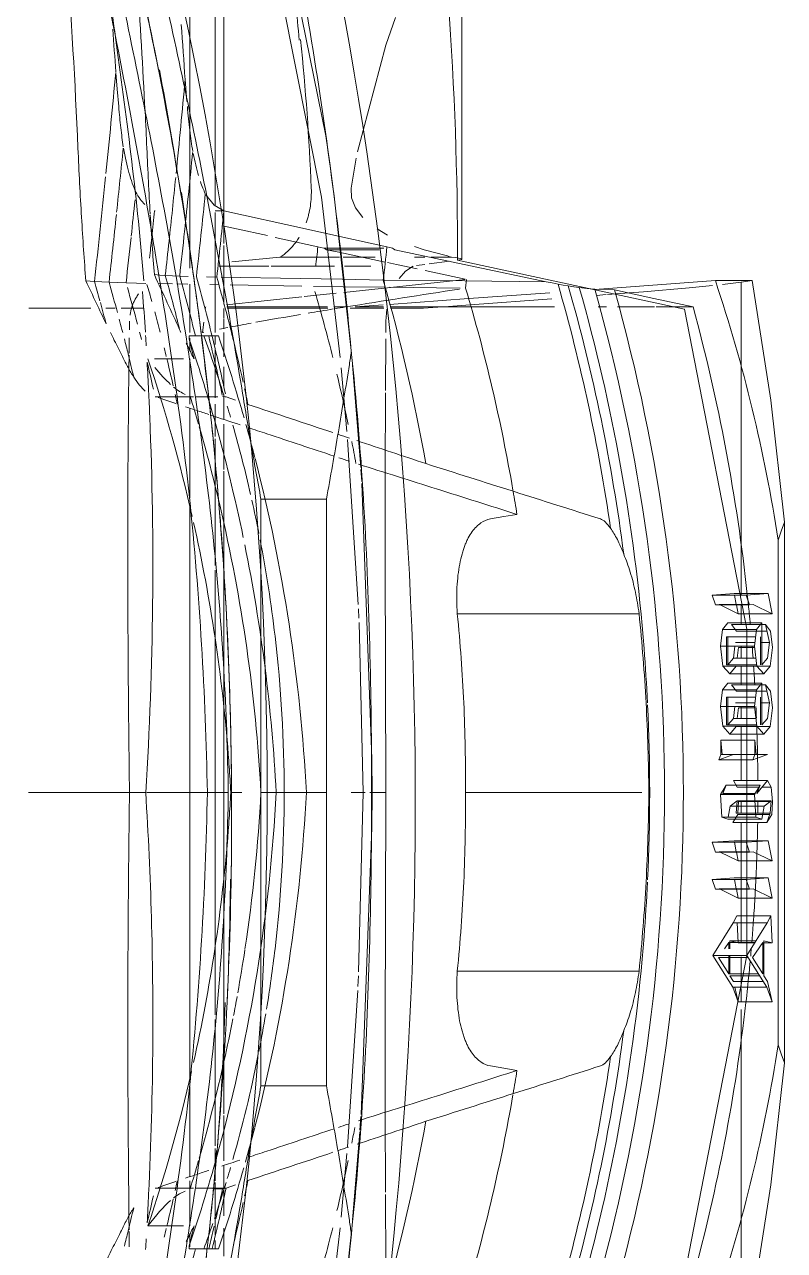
# Model space of a CAD drawing. Header units: inches. Extents: x -1221 to 179, y -822 to 880.
# Drawn here: x 89 to 93.02, y 421.37 to 427.87 of the extents above; entities that cross this region are included whole.
import ezdxf

# ---------------------------------------------------------------- set-up
doc = ezdxf.new("R2010")
doc.units = ezdxf.units.IN
doc.header["$MEASUREMENT"] = 0
doc.layers.add('X1$0$I-FURN', color=30, linetype='Continuous', lineweight=9)

# ---------------------------------------------------------------- blocks, each defined once
blk = doc.blocks.new('X1$0$Allsteel Seating Acuity Work-Conference Chair1 - Fully Adj_ Arms_ Mesh Back-V37-FIRST FLOOR POWER _ SIGNAL')
at = {"layer": 'X1$0$I-FURN', "lineweight": 13}
for p, q in [((1.4331, 12.1102), (-1.4331, 12.1102)), ((1.3386, 12.0764), (-1.3386, 12.0764)), ((-0.948, 12.0443), (-1.0546, 12.024)), ((-0.9972, 11.9449), (-0.948, 12.0443)), ((-0.948, 11.8641), (-0.948, 12.0443)), ((-0.8562, 12.0365), (-0.8906, 12.0104)), ((-0.8906, 12.0104), (-0.7957, 12.0307)), ((-0.7679, 12.0466), (-0.8562, 12.0365)), ((-0.7957, 12.0307), (-0.7126, 12.0199)), ((-0.7957, 12.0307), (-0.7957, 11.9833)), ((-0.6693, 12.034), (-0.7679, 12.0466)), ((-0.6283, 12.0003), (-0.6693, 12.034)), ((-0.6693, 11.9645), (-0.6693, 12.034)), ((-0.5366, 12.0365), (-0.571, 12.0104)), ((-0.571, 12.0104), (-0.476, 12.0307)), ((-0.4483, 12.0466), (-0.5366, 12.0365)), ((-0.476, 12.0307), (-0.3929, 12.0199)), ((-0.476, 12.0307), (-0.476, 11.9833)), ((-0.3496, 12.034), (-0.4483, 12.0466)), ((-0.3087, 12.0003), (-0.3496, 12.034)), ((-0.3496, 11.9645), (-0.3496, 12.034)), ((-0.0285, 12.0391), (-0.0628, 12.0194)), ((0.0482, 12.0466), (-0.0285, 12.0391)), ((-0.0285, 11.9912), (-0.0285, 12.0391)), ((0.073, 12.0029), (0.0446, 12.0398)), ((0.0446, 12.0398), (0.1105, 12.0341)), ((0.0446, 11.9537), (0.0446, 12.0398)), ((0.1177, 12.0432), (0.0482, 12.0466)), ((0.0482, 11.954), (0.0482, 12.0395)), ((0.1105, 12.0341), (0.1586, 12.0172)), ((0.1105, 11.9577), (0.1105, 12.0341)), ((0.1586, 12.0172), (0.1177, 12.0432)), ((0.1177, 11.9581), (0.1177, 12.0316)), ((0.3635, 12.0443), (0.2569, 12.024)), ((0.3143, 11.9449), (0.3635, 12.0443)), ((0.3635, 11.8641), (0.3635, 12.0443)), ((0.5602, 12.0443), (0.4536, 12.024)), ((0.511, 11.9449), (0.5602, 12.0443)), ((0.5602, 11.8641), (0.5602, 12.0443)), ((0.7971, 12.0443), (0.6548, 12.0373)), ((0.6548, 12.0373), (0.6913, 12.0192)), ((0.6548, 11.8571), (0.6548, 12.0373)), ((0.7868, 12.0014), (0.7971, 12.0443)), ((0.7971, 11.9946), (0.7971, 12.0443)), ((1.1107, 12.0443), (1.0028, 12.021)), ((1.0321, 12.0174), (1.1107, 12.0443)), ((1.1107, 11.8641), (1.1107, 12.0443)), ((-1.0546, 12.024), (-1.047, 11.9065)), ((-1.0546, 11.8437), (-1.0546, 12.024)), ((-0.6775, 11.9901), (-0.8988, 11.9901)), ((-0.8988, 11.9901), (-0.8642, 11.9621)), ((-0.8988, 11.8098), (-0.8988, 11.9901)), ((-0.8906, 11.8302), (-0.8906, 12.0104)), ((-0.8562, 11.9612), (-0.8562, 12.0178)), ((-0.6775, 11.9833), (-0.825, 11.9833)), ((-0.825, 11.9833), (-0.6775, 11.9833)), ((-0.776, 11.9517), (-0.6704, 11.9645)), ((-0.7126, 12.0199), (-0.6775, 11.9901)), ((-0.6775, 11.8031), (-0.6775, 11.9636)), ((-0.6775, 11.8098), (-0.6775, 11.9636)), ((-0.6704, 11.9645), (-0.6283, 12.0003)), ((-0.6704, 11.7843), (-0.6704, 11.9645)), ((-0.6693, 11.8538), (-0.6693, 11.9645)), ((-0.6283, 11.82), (-0.6283, 12.0003)), ((-0.3578, 11.9901), (-0.5791, 11.9901)), ((-0.5791, 11.9901), (-0.5446, 11.9621)), ((-0.5791, 11.8098), (-0.5791, 11.9901)), ((-0.571, 11.8302), (-0.571, 12.0104)), ((-0.5366, 11.9612), (-0.5366, 12.0178)), ((-0.3578, 11.9833), (-0.5054, 11.9833)), ((-0.5054, 11.9833), (-0.3578, 11.9833)), ((-0.4563, 11.9517), (-0.3507, 11.9645)), ((-0.3929, 12.0199), (-0.3578, 11.9901)), ((-0.3578, 11.8031), (-0.3578, 11.9636)), ((-0.3578, 11.8098), (-0.3578, 11.9636)), ((-0.3507, 11.9645), (-0.3087, 12.0003)), ((-0.3507, 11.7843), (-0.3507, 11.9645)), ((-0.3496, 11.8538), (-0.3496, 11.9645)), ((-0.3087, 11.82), (-0.3087, 12.0003)), ((-0.1734, 11.9426), (-0.2021, 12.0202)), ((-0.2021, 12.0202), (-0.2021, 11.9607)), ((-0.2021, 11.9539), (-0.2021, 12.0202)), ((-0.0628, 12.0194), (0.0056, 11.9632)), ((-0.0628, 11.8392), (-0.0628, 12.0194)), ((0.0056, 11.9632), (-0.0382, 11.981)), ((-0.0382, 11.981), (0.0101, 11.9517)), ((-0.0382, 11.8008), (-0.0382, 11.981)), ((-0.0285, 11.8589), (-0.0285, 11.9752)), ((0.1415, 11.9906), (0.073, 12.0029)), ((0.073, 11.9554), (0.073, 12.0029)), ((0.1306, 11.9589), (0.1415, 11.9906)), ((0.1415, 11.8104), (0.1415, 11.9906)), ((0.1586, 11.837), (0.1586, 12.0172)), ((0.2569, 12.024), (0.2645, 11.9065)), ((0.2569, 11.8437), (0.2569, 12.024)), ((0.4536, 12.024), (0.4612, 11.9065)), ((0.4536, 11.8437), (0.4536, 12.024)), ((0.6913, 12.0192), (0.8655, 11.911)), ((0.6913, 11.8389), (0.6913, 12.0192)), ((0.9722, 12.0014), (0.7868, 12.0014)), ((0.7966, 11.9946), (0.9616, 11.9946)), ((0.8758, 11.9414), (0.7966, 11.9946)), ((0.8655, 11.911), (1.0321, 12.0174)), ((0.9616, 11.9946), (0.8758, 11.9414)), ((0.9616, 11.8144), (0.9616, 11.9724)), ((1.0028, 12.021), (0.9722, 12.0014)), ((0.9722, 11.8211), (0.9722, 11.9791)), ((1.0028, 11.8408), (1.0028, 11.9987)), ((1.0321, 11.8372), (1.0321, 12.0174)), ((-2.7143, 11.7438), (-2.7143, 11.9384)), ((-2.7143, 11.9384), (-2.7065, 11.8805)), ((-2.5629, 11.5799), (-0.8655, 11.911)), ((-1.047, 11.9065), (-0.9949, 11.9248)), ((-1.047, 11.9065), (-1.047, 11.7262)), ((-0.9949, 11.9248), (-0.9972, 11.9449)), ((-0.9972, 11.7647), (-0.9972, 11.924)), ((-0.9949, 11.7446), (-0.9949, 11.9248)), ((0.8655, 11.911), (-0.8655, 11.911)), ((-0.8642, 11.9621), (-0.776, 11.9517)), ((-0.8642, 11.7819), (-0.8642, 11.9621)), ((-0.8562, 11.8562), (-0.8562, 11.9612)), ((-0.825, 11.9575), (-0.825, 11.8031)), ((-0.7957, 11.954), (-0.7957, 11.8505)), ((-0.776, 11.7714), (-0.776, 11.9517)), ((-0.7679, 11.8663), (-0.7679, 11.9526)), ((-0.7126, 11.9594), (-0.7126, 11.8397)), ((-0.5446, 11.9621), (-0.4563, 11.9517)), ((-0.5446, 11.7819), (-0.5446, 11.9621)), ((-0.5366, 11.8562), (-0.5366, 11.9612)), ((-0.5054, 11.9575), (-0.5054, 11.8031)), ((-0.476, 11.954), (-0.476, 11.8505)), ((-0.4563, 11.7714), (-0.4563, 11.9517)), ((-0.4483, 11.8663), (-0.4483, 11.9526)), ((-0.3929, 11.9594), (-0.3929, 11.8397)), ((-0.2021, 11.9607), (-0.2774, 11.9539)), ((-0.2774, 11.9539), (-0.2021, 11.9539)), ((-0.2774, 11.7737), (-0.2774, 11.9539)), ((-0.2021, 11.9539), (-0.1734, 11.9426)), ((-0.2021, 11.8399), (-0.2021, 11.9539)), ((-0.2021, 11.7805), (-0.2021, 11.9539)), ((-0.2021, 11.7737), (-0.2021, 11.9539)), ((-0.1734, 11.9426), (-0.1734, 11.7624)), ((0.0056, 11.7829), (0.0056, 11.9544)), ((0.0101, 11.9517), (0.1306, 11.9589)), ((0.0101, 11.9517), (0.0101, 11.7714)), ((0.0446, 11.8595), (0.0446, 11.9537)), ((0.0482, 11.8663), (0.0482, 11.954)), ((0.073, 11.8226), (0.073, 11.9554)), ((0.1105, 11.8539), (0.1105, 11.9577)), ((0.1177, 11.8629), (0.1177, 11.9581)), ((0.1306, 11.7787), (0.1306, 11.9589)), ((0.2645, 11.9065), (0.3165, 11.9248)), ((0.2645, 11.9065), (0.2645, 11.7262)), ((0.3165, 11.9248), (0.3143, 11.9449)), ((0.3143, 11.7647), (0.3143, 11.924)), ((0.3165, 11.7446), (0.3165, 11.9248)), ((0.4612, 11.9065), (0.5133, 11.9248)), ((0.4612, 11.9065), (0.4612, 11.7262)), ((0.5133, 11.9248), (0.511, 11.9449)), ((0.511, 11.7647), (0.511, 11.924)), ((0.5133, 11.7446), (0.5133, 11.9248)), ((0.7868, 11.9599), (0.7868, 11.8211)), ((0.7966, 11.9538), (0.7966, 11.8144)), ((0.7971, 11.8641), (0.7971, 11.9535)), ((2.5629, 11.5799), (0.8655, 11.911)), ((0.8655, 11.7308), (0.8655, 11.911)), ((0.8758, 11.7612), (0.8758, 11.9175)), ((-2.7065, 11.8805), (-2.6937, 11.7811)), ((-1.047, 11.8805), (-2.7065, 11.8805)), ((-1.047, 11.7262), (-1.0546, 11.8437)), ((-1.047, 11.8452), (-0.9972, 11.8547)), ((-0.948, 11.8805), (-0.9949, 11.8805)), ((-0.9949, 11.8551), (-0.948, 11.8641)), ((-0.948, 11.8641), (-0.9949, 11.7692)), ((-0.8906, 11.8805), (-0.948, 11.8805)), ((-0.8906, 11.8302), (-0.8562, 11.8562)), ((-0.7126, 11.8805), (-0.776, 11.8805)), ((-0.7126, 11.8397), (-0.776, 11.8479)), ((-0.7679, 11.8663), (-0.7126, 11.8593)), ((-0.6775, 11.8098), (-0.7126, 11.8397)), ((-0.571, 11.8805), (-0.6704, 11.8805)), ((-0.6693, 11.8538), (-0.6283, 11.82)), ((-0.571, 11.8302), (-0.5366, 11.8562)), ((-0.3929, 11.8805), (-0.4563, 11.8805)), ((-0.3929, 11.8397), (-0.4563, 11.8479)), ((-0.4483, 11.8663), (-0.3929, 11.8593)), ((-0.3578, 11.8098), (-0.3929, 11.8397)), ((-0.2774, 11.8805), (-0.3507, 11.8805)), ((-0.3496, 11.8538), (-0.3087, 11.82)), ((-0.2021, 11.8805), (-0.2774, 11.8805)), ((-0.0628, 11.8805), (-0.2021, 11.8805)), ((-0.2021, 11.7805), (-0.2021, 11.8399)), ((-0.2021, 11.8399), (-0.1734, 11.7624)), ((-0.0628, 11.8392), (-0.0285, 11.8589)), ((0.1105, 11.8805), (0.0446, 11.8805)), ((0.1105, 11.8539), (0.0446, 11.8595)), ((0.0446, 11.8595), (0.073, 11.8226)), ((0.0482, 11.8663), (0.1105, 11.8633)), ((0.1177, 11.8629), (0.1586, 11.837)), ((0.2645, 11.8805), (0.1586, 11.8805)), ((0.2645, 11.7262), (0.2569, 11.8437)), ((0.3143, 11.8805), (0.2645, 11.8805)), ((0.2645, 11.8452), (0.3143, 11.8547)), ((0.3635, 11.8805), (0.3165, 11.8805)), ((0.3165, 11.8551), (0.3635, 11.8641)), ((0.3635, 11.8641), (0.3165, 11.7692)), ((0.4612, 11.8805), (0.3635, 11.8805)), ((0.4612, 11.7262), (0.4536, 11.8437)), ((0.511, 11.8805), (0.4612, 11.8805)), ((0.4612, 11.8452), (0.511, 11.8547)), ((0.5602, 11.8805), (0.5133, 11.8805)), ((0.5133, 11.8551), (0.5602, 11.8641)), ((0.5602, 11.8641), (0.5133, 11.7692)), ((0.6913, 11.8805), (0.5602, 11.8805)), ((0.6913, 11.8389), (0.6548, 11.8571)), ((0.7966, 11.8805), (0.6913, 11.8805)), ((0.6913, 11.8589), (0.7966, 11.864)), ((0.8655, 11.7308), (0.6913, 11.8389)), ((0.7971, 11.8641), (0.7868, 11.8211)), ((1.0321, 11.8372), (0.8655, 11.7308)), ((0.9616, 11.8805), (0.8724, 11.8805)), ((1.0321, 11.8805), (0.9616, 11.8805)), ((0.9722, 11.8211), (1.0028, 11.8408)), ((1.0321, 11.8471), (1.1107, 11.8641)), ((1.1107, 11.8641), (1.0321, 11.8372)), ((1.1107, 11.8805), (1.0406, 11.8805)), ((2.7065, 11.8805), (1.1505, 11.8805)), ((-0.8642, 11.7819), (-0.8988, 11.8098)), ((-0.776, 11.7714), (-0.8642, 11.7819)), ((-0.825, 11.8098), (-0.6775, 11.8098)), ((-0.6775, 11.8031), (-0.825, 11.8031)), ((-0.825, 11.8031), (-0.6775, 11.8031)), ((-0.6704, 11.7843), (-0.776, 11.7714)), ((-0.6283, 11.82), (-0.6704, 11.7843)), ((-0.5446, 11.7819), (-0.5791, 11.8098)), ((-0.4563, 11.7714), (-0.5446, 11.7819)), ((-0.5054, 11.8098), (-0.3578, 11.8098)), ((-0.3578, 11.8031), (-0.5054, 11.8031)), ((-0.5054, 11.8031), (-0.3578, 11.8031)), ((-0.3507, 11.7843), (-0.4563, 11.7714)), ((-0.3087, 11.82), (-0.3507, 11.7843)), ((-0.2774, 11.7737), (-0.2021, 11.7805)), ((-0.2021, 11.7737), (-0.2774, 11.7737)), ((-0.1734, 11.7624), (-0.2021, 11.7737)), ((0.0101, 11.7714), (-0.0382, 11.8008)), ((-0.0382, 11.8008), (0.0056, 11.7829)), ((0.1306, 11.7787), (0.0101, 11.7714)), ((0.073, 11.8226), (0.1306, 11.8123)), ((0.1415, 11.8104), (0.1306, 11.7787)), ((0.7868, 11.8211), (0.8291, 11.8211)), ((0.7966, 11.8144), (0.8291, 11.7926)), ((0.8291, 11.8144), (0.7966, 11.8144)), ((0.8655, 11.8211), (0.9616, 11.8211)), ((0.9616, 11.8144), (0.8655, 11.8144)), ((0.8758, 11.7612), (0.9616, 11.8144)), ((-2.7143, 11.7438), (-2.6678, 11.1048)), ((-0.9949, 11.7446), (-1.047, 11.7262)), ((-0.9972, 11.7647), (-0.9949, 11.7446)), ((0.3165, 11.7446), (0.2645, 11.7262)), ((0.3143, 11.7647), (0.3165, 11.7446)), ((0.5133, 11.7446), (0.4612, 11.7262)), ((0.511, 11.7647), (0.5133, 11.7446)), ((-2.8225, 10.3766), (-2.5629, 11.5799)), ((-2.5754, 11.4306), (-2.5754, 11.6256)), ((-2.5754, 11.2257), (-2.5754, 11.4205)), ((-0.9481, 11.3393), (-0.9481, 10.3755)), ((0, 11.3539), (0, 10.419)), ((0.9481, 11.3393), (0.9481, 10.3755)), ((-2.6497, 11.2869), (-2.6407, 11.1714)), ((-2.6652, 11.2092), (-2.6686, 11.1048)), ((-2.6403, 11.1651), (-2.6363, 11.1136)), ((-2.5754, 11.1221), (-2.5754, 11.1667)), ((-2.6504, 10.8661), (-2.6192, 10.4366)), ((-2.6186, 10.877), (-2.5863, 10.4442)), ((-2.5754, 10.4467), (-2.5754, 10.8918)), ((-2.7674, 10.2057), (-2.7222, 10.4183)), ((-2.6749, 10.42), (-2.7207, 10.4252)), ((-2.7199, 10.4175), (-2.6523, 9.7743)), ((-2.619, 10.4346), (-2.5887, 10.017)), ((-2.5862, 10.4432), (-2.5776, 10.3283)), ((-2.5754, 10.0204), (-2.5754, 10.4461)), ((-2.8289, 10.3989), (-5.2596, 10.3989)), ((-2.8381, 10.2354), (-2.8381, 10.3449)), ((-2.8289, 10.3989), (-2.8296, 10.3986)), ((-2.8271, 10.3973), (-2.8289, 10.3989)), ((-2.6752, 10.3907), (-2.6795, 10.0166)), ((-2.8029, 10.2262), (-2.817, 10.3347)), ((-2.5754, 10.2979), (-2.5677, 10.1959)), ((-2.8381, 10.1493), (-2.8381, 10.2042)), ((-2.7942, 10.1588), (-2.8001, 10.2042)), ((-2.5677, 10.1959), (-2.5677, 10.0224)), ((-2.5677, 10.1959), (-2.5677, 10.0224)), ((-2.9564, 10.0064), (-2.9894, 9.9502)), ((-2.8933, 10.0029), (-2.9522, 9.7366)), ((-2.8874, 9.9866), (-2.8874, 9.7447)), ((-2.8785, 9.9623), (-2.8785, 9.7458)), ((-2.8646, 9.7476), (-2.8123, 9.9941)), ((-2.7215, 9.7656), (-2.7177, 9.9836)), ((-2.6797, 9.9934), (-2.6822, 9.7705)), ((-2.5862, 9.983), (-2.5754, 9.8342)), ((-2.5754, 9.8342), (-2.5754, 9.9848)), ((-2.5677, 9.9861), (-2.5677, 9.8084)), ((-2.5677, 9.9861), (-2.5677, 9.8084)), ((-2.5, 9.9975), (-2.5631, 10.0025)), ((-2.4402, 9.9971), (-2.5, 9.9975)), ((-2.1326, 9.9951), (-2.4066, 9.9969)), ((-1.6958, 9.9933), (-2.1187, 9.995)), ((0, 9.9115), (0, 9.9975)), ((2.119, 9.995), (1.6958, 9.9933)), ((2.5, 9.9975), (2.1326, 9.9951)), ((-2.8381, 9.7706), (-2.8381, 9.9404)), ((-2.7919, 9.777), (-2.7919, 9.9169)), ((-1.6378, 9.8696), (-0.1785, 9.9231)), ((0, 9.8139), (0, 9.8872)), ((0.1857, 9.9231), (1.7081, 9.8654)), ((-3.2056, 9.8134), (-3.364, 9.8401)), ((-2.2672, 9.8202), (-1.723, 9.8638)), ((-0.9963, 9.8507), (-1.8712, 9.7944)), ((-1.7125, 9.8646), (-1.6493, 9.8688)), ((-0.9245, 9.854), (-0.9738, 9.8518)), ((0, 9.8772), (-0.9021, 9.8549)), ((0.9518, 9.8528), (0, 9.8772)), ((0, 9.8139), (0, 9.8772)), ((1.0295, 9.8491), (0.9724, 9.8518)), ((1.8795, 9.7937), (1.0499, 9.8482)), ((1.7177, 9.8647), (1.7912, 9.8596)), ((1.7996, 9.859), (2.2673, 9.8209)), ((-3.1466, 9.7243), (-2.328, 9.8146)), ((-2.6822, 9.7705), (-2.684, 9.6132)), ((-2.5754, 9.7205), (-2.5754, 9.7839)), ((-1.9145, 9.7908), (-2.2525, 9.7601)), ((2.2525, 9.7601), (1.9145, 9.7908)), ((2.3309, 9.815), (3.1548, 9.7243)), ((-2.8874, 9.7447), (-2.8874, 9.6686)), ((-2.8785, 9.6821), (-2.8646, 9.7476)), ((-2.8785, 9.7458), (-2.8785, 9.6821)), ((-2.8381, 9.4355), (-2.8381, 9.7509)), ((-2.7919, 9.3884), (-2.7919, 9.7249)), ((-2.648, 9.7339), (-2.6302, 9.5648)), ((-2.5754, 9.1536), (-2.5754, 9.6879)), ((-2.5677, 9.6889), (-2.5677, 9.4992)), ((-2.5677, 9.4992), (-2.5677, 9.6889)), ((-6.4622, 9.0725), (-3.4829, 9.6793)), ((-2.9441, 9.4098), (-2.894, 9.6366)), ((-1.5554, 9.6818), (1.5554, 9.6818)), ((-1.5554, 9.6818), (-1.5554, 9.3349)), ((0, 9.3349), (0, 9.6818)), ((0, 9.6147), (0, 9.6818)), ((1.5554, 9.3349), (1.5554, 9.6818)), ((0, 9.3349), (0, 9.5755)), ((0, 9.5755), (0, 9.4155)), ((-2.6851, 9.5517), (-2.6918, 9.1712)), ((-2.6289, 9.5522), (-2.5868, 9.1515)), ((-2.5677, 9.4992), (-2.5677, 9.155)), ((-2.5677, 9.155), (-2.5677, 9.4992)), ((-2.8381, 9.4355), (-2.8141, 9.1797)), ((-2.7919, 9.1135), (-2.7919, 9.376)), ((-1.5554, 9.3349), (1.5554, 9.3349)), ((0, 9.1811), (0, 9.233)), ((0, 9.1811), (0, 9.233)), ((0, 9.233), (0, 9.1811)), ((-2.0984, 9.1496), (-2.0812, 9.1994)), ((2.0812, 9.1994), (2.0984, 9.1496)), ((-3.0842, 9.1384), (-4.2948, 9.1384)), ((-3.0842, 9.1385), (-3.0843, 9.0915)), ((-2.9118, 9.1384), (-3.0842, 9.1384)), ((-2.5889, 9.1384), (-2.9004, 9.1384)), ((-2.6929, 9.1111), (-2.6937, 9.0636)), ((-2.5167, 9.1384), (-2.5672, 9.1384)), ((-2.4596, 9.1384), (-2.5128, 9.1384)), ((-2.3108, 9.1384), (-2.4402, 9.1384)), ((-2.4211, 9.0577), (-2.4211, 9.1092)), ((-2.4211, 9.0466), (-2.4211, 9.1092)), ((-2.1473, 9.1384), (-2.2575, 9.1384)), ((-2.0588, 9.1384), (-2.1106, 9.1384)), ((-2.0984, 9.0592), (-2.0984, 9.1062)), ((-1.9779, 9.1384), (-2.0588, 9.1384)), ((-1.7132, 9.1384), (-1.9538, 9.1384)), ((-0.9968, 9.1384), (-1.7039, 9.1384)), ((-0.4075, 9.1384), (-0.9968, 9.1384)), ((-0.2982, 9.1384), (-0.4075, 9.1384)), ((0, 9.1384), (-0.2982, 9.1384)), ((0, 9.0509), (0, 9.1618)), ((0, 9.0509), (0, 9.1618)), ((0.2982, 9.1384), (0, 9.1384)), ((0.4075, 9.1384), (0.2982, 9.1384)), ((1.2432, 9.1384), (0.4075, 9.1384)), ((1.7039, 9.1384), (1.2432, 9.1384)), ((1.9538, 9.1384), (1.7132, 9.1384)), ((2.0588, 9.1384), (1.9779, 9.1384)), ((2.1473, 9.1384), (2.0588, 9.1384)), ((2.0984, 9.1496), (2.0984, 9.0765)), ((2.0984, 9.1496), (2.0984, 9.0812)), ((2.102, 9.0798), (2.102, 9.131)), ((2.2453, 9.1384), (2.1473, 9.1384)), ((2.4596, 9.1384), (2.3108, 9.1384)), ((2.4211, 9.1092), (2.4211, 9.0577)), ((2.4211, 9.1092), (2.4211, 9.0553)), ((-4.2948, 9.0927), (-3.1105, 9.0927)), ((-3.0766, 9.0927), (-2.4402, 9.0927)), ((-2.734, 9.0466), (-2.7328, 9.1005)), ((-2.5754, 9.0421), (-2.5716, 9.0416)), ((-2.5716, 9.0416), (-2.5677, 9.0412)), ((-2.4211, 9.0927), (-2.3756, 9.0927)), ((-2.4211, 9.0227), (-2.4211, 9.0577)), ((-2.3465, 9.0927), (-2.0934, 9.0927)), ((-2.0984, 9.0143), (-2.0984, 9.0592)), ((-2.059, 9.0927), (-1.9931, 9.0927)), ((-1.9931, 9.0927), (-1.8881, 9.0927)), ((-1.8754, 9.0927), (-1.6277, 9.0927)), ((-1.6277, 9.0927), (-1.2036, 9.0927)), ((-1.1794, 9.0927), (-0.6734, 9.0927)), ((-0.6734, 9.0927), (0, 9.0927)), ((0, 9.0927), (0.6734, 9.0927)), ((0, 8.958), (0, 9.0509)), ((0.6734, 9.0927), (1.1794, 9.0927)), ((1.2036, 9.0927), (1.8739, 9.0927)), ((1.8881, 9.0927), (1.9931, 9.0927)), ((1.9931, 9.0927), (2.059, 9.0927)), ((2.0692, 9.0927), (2.3465, 9.0927)), ((2.0984, 9.0765), (2.0984, 9.0143)), ((2.3756, 9.0927), (2.4211, 9.0927)), ((2.4211, 9.0463), (2.4211, 8.9534)), ((-2.4393, 9.0254), (-2.4947, 9.0323)), ((-2.4211, 8.9876), (-2.4211, 9.0227)), ((-2.4211, 8.9534), (-2.4211, 9.0104)), ((-2.0984, 9.0333), (-2.0984, 8.9893)), ((-2.0984, 8.7795), (-2.0984, 8.9774)), ((-2.0984, 8.9774), (-2.0984, 8.7883)), ((2.0984, 9.0333), (2.0984, 8.9893)), ((2.0984, 8.9774), (2.0984, 8.7795)), ((2.0984, 8.9774), (2.0984, 8.7883)), ((-6.8696, 8.958), (-3.5117, 8.958)), ((-3.6637, 8.9427), (-3.7808, 8.9328)), ((-3.5117, 8.958), (-2.7809, 8.958)), ((-2.7386, 8.904), (-2.7369, 8.9483)), ((-2.6958, 8.948), (-2.6968, 8.8893)), ((-2.6957, 8.958), (-2.5572, 8.958)), ((-2.5572, 8.958), (-2.4402, 8.958)), ((-2.4095, 8.958), (-2.3435, 8.958)), ((-2.2989, 8.958), (-2.2398, 8.958)), ((-2.2989, 8.7698), (-2.2989, 8.9238)), ((-2.2398, 8.958), (-2.0595, 8.958)), ((-2.0378, 8.958), (-1.56, 8.958)), ((-1.5242, 8.958), (-1.451, 8.958)), ((-1.451, 8.958), (1.451, 8.958)), ((0, 8.7306), (0, 8.9555)), ((1.451, 8.958), (1.5242, 8.958)), ((1.56, 8.958), (2.0378, 8.958)), ((2.0595, 8.958), (2.2398, 8.958)), ((2.2398, 8.958), (2.2989, 8.958)), ((2.2989, 8.9238), (2.2989, 8.7358)), ((2.3435, 8.958), (2.4095, 8.958)), ((-2.7424, 8.8278), (-2.7405, 8.8659)), ((-2.7405, 8.8659), (-2.7386, 8.904)), ((-2.6972, 8.8662), (-2.6985, 8.7916)), ((-2.7462, 8.7696), (-2.7443, 8.7987)), ((-2.7443, 8.7987), (-2.7424, 8.8278)), ((-2.6998, 8.724), (-2.7008, 8.6756)), ((0, 8.1023), (0, 8.7238)), ((0, 8.6379), (0, 8.7238)), ((-2.7009, 8.6744), (-2.7021, 8.6196)), ((-2.5677, 8.7107), (-2.5677, 8.5945)), ((-2.5677, 8.7107), (-2.5677, 8.5945)), ((-2.4402, 8.602), (-2.4555, 8.5981)), ((-3.8171, 8.5657), (-3.7301, 8.5731)), ((-3.7301, 8.5731), (-3.6379, 8.5807)), ((-2.5677, 8.5611), (-2.5677, 8.5127)), ((-2.5677, 8.5611), (-2.5677, 8.5127)), ((-2.7113, 8.4294), (-2.7129, 8.4066)), ((-2.7098, 8.4521), (-2.7113, 8.4294)), ((-2.5677, 8.4328), (-2.5677, 8.1048)), ((-2.5677, 8.4328), (-2.5677, 8.1048))]:
    blk.add_line(p, q, dxfattribs=at)
at = {"layer": 'X1$0$I-FURN', "lineweight": 13, "flags": 128}
for points in [[(-1.4331, 12.1102), (-2.0805, 12.038), (-2.7143, 11.9384)], [(-1.3386, 12.0764), (-1.3859, 12.093), (-1.4331, 12.1102)], [(1.4331, 12.1102), (1.3859, 12.093), (1.3386, 12.0764)], [(2.7143, 11.9384), (2.0805, 12.038), (1.4331, 12.1102)], [(-2.6883, 11.7295), (-2.6765, 11.6049), (-2.6559, 11.3635), (-2.6497, 11.2869)], [(-2.5754, 11.6256), (-2.6203, 11.4175), (-2.6652, 11.2092)], [(-2.6686, 11.1048), (-2.6733, 11.0636), (-2.6781, 11.0223)], [(-2.6781, 11.0223), (-2.6823, 10.9932), (-2.6865, 10.964)], [(-2.6865, 10.964), (-2.6912, 10.9369), (-2.6959, 10.9098)], [(-2.6959, 10.9098), (-2.7022, 10.878), (-2.7084, 10.8462)], [(-2.7084, 10.8462), (-2.7935, 10.4457), (-2.8785, 10.045)], [(-2.7177, 9.9836), (-2.7131, 10.4149), (-2.7084, 10.8462)], [(-1.4504, 10.5518), (-1.4627, 10.622), (-1.4749, 10.6922)], [(1.4749, 10.6922), (1.4627, 10.622), (1.4504, 10.5518)], [(-2.8296, 10.3986), (-2.8321, 10.3935), (-2.8344, 10.3825), (-2.8364, 10.366), (-2.8381, 10.3449)], [(-2.8225, 10.3766), (-2.8247, 10.3899), (-2.8271, 10.3973)], [(-2.8471, 10.3166), (-2.8784, 10.2003), (-2.8954, 10.1488)], [(-2.8098, 10.0058), (-2.7996, 10.0537), (-2.7765, 10.1627)], [(-2.7263, 10.0669), (-2.7646, 10.1019), (-2.7919, 10.1416)], [(-3.3969, 9.8464), (-3.9626, 9.9961), (-4.1096, 10.0478)], [(-2.8874, 10.0315), (-2.8904, 10.0172), (-2.8933, 10.0029)], [(-2.8785, 10.045), (-2.883, 10.0383), (-2.8874, 10.0315)], [(0, 9.9975), (-1.25, 9.9927), (-1.6958, 9.9933)], [(1.6958, 9.9933), (1.25, 9.9927), (0, 9.9975)], [(-0.1785, 9.9231), (0.0039, 9.9238), (0.1857, 9.9231)], [(-3.05, 9.875), (-3.1007, 9.8357), (-3.1529, 9.8151), (-3.2056, 9.8134)], [(-2.3073, 9.7547), (-3.1572, 9.6552), (-6.3037, 9.0301)], [(-2.7324, 9.1245), (-2.7253, 9.5421), (-2.7215, 9.7656)], [(6.3037, 9.0301), (3.1572, 9.6552), (2.3097, 9.7545)], [(-3.4829, 9.6793), (-3.3373, 9.6994), (-3.1466, 9.7243)], [(-2.9522, 9.7366), (-2.9888, 9.5708), (-3.0842, 9.1385)], [(-2.894, 9.6366), (-2.8907, 9.6526), (-2.8874, 9.6686)], [(-2.8874, 9.6686), (-2.883, 9.6753), (-2.8785, 9.6821)], [(-3.0059, 9.1301), (-2.9892, 9.2058), (-2.953, 9.3698)], [(-3.0842, 9.1385), (-3.1139, 9.0867), (-3.1694, 9.0433)], [(2.4211, 9.0577), (2.4211, 9.0227), (2.4211, 8.9876)], [(-2.4211, 8.9534), (-2.4211, 8.9705), (-2.4211, 8.9876)], [(2.4211, 8.9876), (2.4211, 8.9705), (2.4211, 8.9534)], [(-2.0626, 8.8833), (-2.0791, 8.8356), (-2.0951, 8.7892)], [(2.0951, 8.7892), (2.0791, 8.8356), (2.0626, 8.8833)], [(-2.7021, 8.6196), (-2.7039, 8.5745), (-2.7058, 8.5293)], [(-2.7058, 8.5293), (-2.7078, 8.4907), (-2.7098, 8.4521)]]:
    blk.add_lwpolyline(points, dxfattribs=at)
at = {"layer": 'X1$0$I-FURN', "lineweight": 13}
for centre, radius, start, end in [((-2.86, -8.097), 18.4737, 89.88359, 106.84285), ((0.0519, -13.0915), 23.2445, 68.24426, 112.87259), ((0, -10.3529), 19.7214, 61.76295, 118.23705)]:
    blk.add_arc(centre, radius, start, end, dxfattribs=at)
for centre, major_axis, ratio, start_param, end_param in [((-0.0672, 4.4221), (8.0637, 0), 0.961262, 1.729128, 1.905276), ((0.0672, 4.4221), (8.0637, 0), 0.961262, 1.236316, 1.412465), ((0, 2.8849), (9.4506, 0), 0.961262, 1.600178, 1.607944), ((0, 2.8849), (9.4506, 0), 0.961262, 1.592201, 1.600178), ((0, 2.8849), (9.4506, 0), 0.961262, 1.577441, 1.592201), ((0, 2.8849), (9.4506, 0), 0.961262, 1.559087, 1.566073), ((0, 2.8849), (9.4506, 0), 0.961262, 1.537503, 1.553999), ((0, 2.8849), (9.4506, 0), 0.961262, 1.532294, 1.537503), ((0, 2.8849), (9.4506, 0), 0.961262, 1.682031, 1.846795), ((0, 2.8849), (9.4506, 0), 0.961262, 1.676661, 1.682031), ((0, 2.8849), (9.4506, 0), 0.961262, 1.671359, 1.676419), ((0, 2.8849), (9.4506, 0), 0.961262, 1.665173, 1.671359), ((0, 2.8849), (9.4506, 0), 0.961262, 1.646275, 1.65299), ((0, 2.8849), (9.4506, 0), 0.961262, 1.631271, 1.641805), ((0, 2.8849), (9.4506, 0), 0.961262, 1.612414, 1.61913), ((0, 2.8849), (9.4506, 0), 0.961262, 1.516666, 1.532294), ((0, 2.8849), (9.4506, 0), 0.961262, 1.511456, 1.516666), ((0, 2.8849), (9.4506, 0), 0.961262, 1.497565, 1.511456), ((0, 2.8849), (9.4506, 0), 0.961262, 1.486414, 1.497565), ((0, 2.8849), (9.4506, 0), 0.961262, 1.478797, 1.482978), ((0, 2.8849), (9.4506, 0), 0.961262, 1.468766, 1.476416), ((0, 2.8849), (9.4506, 0), 0.961262, 1.452695, 1.468766), ((0, 2.8849), (9.4506, 0), 0.961262, 1.294797, 1.452695), ((0, 2.4011), (9.5428, 0), 0.961262, 1.287744, 1.853848), ((0, 2.3828), (9.4578, 0), 0.961262, 1.284754, 1.856839), ((0, 2.3316), (9.4293, 0), 0.961262, 1.621211, 1.651838), ((0, 2.3316), (9.4293, 0), 0.961262, 1.521576, 1.620016), ((0, 2.3316), (9.4293, 0), 0.961262, 1.489755, 1.520382), ((0, 2.3316), (9.4293, 0), 0.961262, 1.651838, 1.858779), ((0, 2.3316), (9.4293, 0), 0.961262, 1.282813, 1.489755), ((0, 2.2861), (9.4189, 0), 0.961262, 1.705296, 1.860042), ((0, 2.2861), (9.4189, 0), 0.961262, 1.281551, 1.436296), ((0, 2.2355), (9.418, 0), 0.961262, 1.720095, 1.86111), ((0, 2.2355), (9.418, 0), 0.961262, 1.280482, 1.421498), ((0, 2.1019), (9.0573, 0), 0.961262, 1.748819, 1.870599), ((0, 2.1019), (9.0573, 0), 0.961262, 1.73437, 1.748145), ((0, 2.1019), (9.0573, 0), 0.961262, 1.393448, 1.407223), ((0, 2.1019), (9.0573, 0), 0.961262, 1.270994, 1.392774), ((0, 1.2032), (9.5299, 0), 0.961262, 1.754815, 1.85999), ((0, 1.2032), (9.5299, 0), 0.961262, 1.281602, 1.386777), ((-8.7402, -39.7755), (52.1135, 0), 0.961262, 1.454973, 1.458365), ((0, 1.1993), (9.1552, 0), 0.961262, 1.762568, 1.775593), ((0, 1.1993), (9.1552, 0), 0.961262, 1.366181, 1.375457), ((0, 1.1993), (9.1552, 0), 0.961262, 1.785657, 1.815449), ((0, 1.1993), (9.1552, 0), 0.961262, 1.326143, 1.355936), ((0, 1.1993), (9.1552, 0), 0.961262, 1.82547, 1.865326), ((0, 1.1993), (9.1552, 0), 0.961262, 1.276266, 1.315865), ((-8.7402, -39.7793), (51.7387, 0), 0.961262, 1.455517, 1.457561), ((0.4694, 1.282), (8.6405, 0), 0.961262, 1.625151, 1.833051), ((-0.4694, 1.282), (8.6405, 0), 0.961262, 1.30794, 1.516441), ((0, 2.8849), (6.8379, 0), 0.961262, 1.449207, 1.692386), ((0, 2.8849), (6.8379, 0), 0.961262, 1.692386, 1.767923), ((0.4694, 1.122), (8.6405, 0), 0.961262, 1.625151, 1.778578), ((-0.4694, 1.122), (8.6405, 0), 0.961262, 1.294162, 1.516441), ((0, 2.8849), (6.8379, 0), 0.961262, 1.402032, 1.449207), ((0.4694, 1.282), (8.6405, 0), 0.961262, 1.833653, 1.854744), ((0, 2.8849), (6.8379, 0), 0.961262, 1.773046, 1.799386), ((0.4694, 1.282), (8.3905, 0), 0.961262, 1.626773, 1.810802), ((-0.4694, 1.282), (8.3905, 0), 0.961262, 1.415257, 1.51482), ((0, 2.8849), (6.8379, 0), 0.961262, 1.368546, 1.398213), ((0, 2.8849), (6.8379, 0), 0.961262, 1.282012, 1.364944), ((-0.4694, 1.282), (8.6405, 0), 0.961262, 1.285732, 1.307511), ((0.4694, 1.282), (8.6405, 0), 0.961262, 1.859104, 1.911909), ((0, 0.1522), (9.7017, 0), 0.961262, 1.796955, 1.820457), ((0, 0.1522), (9.7017, 0), 0.961262, 1.784572, 1.79321), ((0.4694, 1.122), (8.6405, 0), 0.961262, 1.783242, 1.858621), ((0, 2.8849), (6.8379, 0), 0.961262, 1.804117, 1.859581), ((-0.4694, 1.282), (8.3905, 0), 0.961262, 1.387068, 1.414642), ((-0.4694, 1.282), (8.6405, 0), 0.961262, 1.229684, 1.281968), ((0, 0.1522), (9.7017, 0), 0.961262, 1.348382, 1.35702), ((0, 0.1522), (9.7017, 0), 0.961262, 1.321136, 1.344639), ((0, 0.1522), (9.7017, 0), 0.961262, 1.825066, 1.856342), ((0, 0.1522), (9.7017, 0), 0.961262, 1.820457, 1.825066), ((0, 2.8849), (6.8379, 0), 0.961262, 1.866035, 1.874983), ((0.4694, 1.122), (8.3905, 0), 0.961262, 1.635172, 1.650905), ((0.4694, 1.122), (8.3905, 0), 0.961262, 1.626773, 1.635172), ((-0.4694, 1.122), (8.3905, 0), 0.961262, 1.50642, 1.51482), ((-0.4694, 1.122), (8.3905, 0), 0.961262, 1.490688, 1.50642), ((-0.4694, 1.282), (8.3905, 0), 0.961262, 1.37256, 1.384854), ((-0.4694, 1.282), (8.3905, 0), 0.961262, 1.343663, 1.370414), ((0, 2.8849), (6.8379, 0), 0.961262, 1.26661, 1.275558), ((-8.7402, -40.8264), (52.2853, 0), 0.961262, 1.455646, 1.46241), ((0, 2.8849), (6.8379, 0), 0.961262, 1.88411, 1.93282), ((0, 0.0179), (9.7288, 0), 0.961262, 1.789797, 1.821988), ((0, -0.008), (9.7369, 0), 0.961262, 1.788958, 1.805238), ((0.4694, 1.282), (8.3905, 0), 0.961262, 1.810802, 1.861898), ((0.4694, 1.122), (8.3905, 0), 0.961262, 1.650905, 1.799442), ((-0.4694, 1.122), (8.3905, 0), 0.961262, 1.415629, 1.490688), ((-0.4694, 1.282), (8.3905, 0), 0.961262, 1.279695, 1.343663), ((-0.4694, 1.122), (8.6405, 0), 0.961262, 1.231685, 1.294162), ((0, 2.8849), (6.8379, 0), 0.961262, 1.234027, 1.263492), ((0, 0.0179), (9.7288, 0), 0.961262, 1.319605, 1.353394), ((0, -0.008), (9.7369, 0), 0.961262, 1.336354, 1.353204), ((-8.7402, -40.9608), (52.3123, 0), 0.961262, 1.455751, 1.46422), ((0, 0.0179), (9.7288, 0), 0.961262, 1.821988, 1.855777), ((0, -0.008), (9.7369, 0), 0.961262, 1.805238, 1.822088), ((0.4694, 1.122), (8.6405, 0), 0.961262, 1.858621, 1.909908), ((-0.4694, 1.122), (8.3905, 0), 0.961262, 1.342151, 1.415149), ((0, 2.8849), (6.8379, 0), 0.961262, 1.208772, 1.229986), ((0, -0.008), (9.7369, 0), 0.961262, 1.319505, 1.332374), ((-8.7402, -41.0884), (52.3522, 0), 0.961262, 1.460466, 1.468494), ((0, -0.1097), (9.7686, 0), 0.961262, 1.821253, 1.854949), ((0, -0.168), (9.7903, 0), 0.961262, 1.80782, 1.81897), ((-3.241, 8.8282), (1.1417, 0.3149), 0.147089, 5.621506, 5.641194), ((0.4694, 1.282), (8.3905, 0), 0.961262, 1.863605, 1.882276), ((-0.4694, 1.282), (8.3905, 0), 0.961262, 1.259316, 1.277988), ((0, -0.168), (9.7903, 0), 0.961262, 1.322622, 1.333773), ((3.2409, 8.8282), (-1.1416, 0.315), 0.147056, 0.641998, 0.661686), ((0, -0.1097), (9.7686, 0), 0.961262, 1.286643, 1.32034), ((-14.9974, -93.6765), (27.8313, 100.9708), 0.679715, 0.233216, 0.237205), ((-8.7402, -41.2078), (52.3965, 0), 0.961262, 1.466454, 1.476002), ((-8.7402, -41.0884), (52.3522, 0), 0.961262, 1.455905, 1.460466), ((5.3058, 4.2786), (-11.2042, 3.058), 0.321031, 5.555157, 5.557149), ((0.4694, 1.122), (8.3905, 0), 0.961262, 1.803362, 1.907027), ((-0.4694, 1.122), (8.3905, 0), 0.961262, 1.234566, 1.336225), ((-5.3034, 4.2697), (11.2022, 3.0654), 0.321554, 0.725826, 0.727818), ((-8.7402, -41.2078), (52.3965, 0), 0.961262, 1.459543, 1.466039), ((-8.7402, -41.2078), (52.3965, 0), 0.961262, 1.456075, 1.459543), ((0, -0.2291), (9.8129, 0), 0.961262, 1.823631, 1.854036), ((0, 0.147), (9.3272, 0), 0.961262, 1.804147, 1.81986), ((0, 0.147), (9.3272, 0), 0.961262, 1.793469, 1.799078), ((0, 0.147), (9.3272, 0), 0.961262, 1.342514, 1.348124), ((0, 0.147), (9.3272, 0), 0.961262, 1.321733, 1.337445), ((0, 0.147), (9.3272, 0), 0.961262, 1.835522, 1.847643), ((0, 0.147), (9.3272, 0), 0.961262, 1.821285, 1.826371), ((0, 0.147), (9.3272, 0), 0.961262, 1.315222, 1.320308), ((-4.9645, 8.9992), (-1.8825, 0.2114), 0.230439, 3.103135, 3.111519), ((-8.7402, -40.8316), (51.9107, 0), 0.961262, 1.458921, 1.461646), ((-8.7402, -40.8316), (51.9107, 0), 0.961262, 1.456781, 1.45886), ((0, 0.147), (9.3272, 0), 0.961262, 1.853791, 1.86385), ((0, 0.0106), (9.3547, 0), 0.961262, 1.801541, 1.816967), ((0, 0.0106), (9.3547, 0), 0.961262, 1.324626, 1.340051), ((-8.7402, -40.9681), (51.9382, 0), 0.961262, 1.459077, 1.462813), ((0, 0.0106), (9.3547, 0), 0.961262, 1.839581, 1.861043), ((0, 0.0106), (9.3547, 0), 0.961262, 1.830447, 1.834717), ((0, -0.1194), (9.3953, 0), 0.961262, 1.807508, 1.82097), ((0, -0.1194), (9.3953, 0), 0.961262, 1.320623, 1.334085), ((-8.7402, -41.098), (51.9788, 0), 0.961262, 1.461637, 1.468208), ((-8.7402, -40.9681), (51.9382, 0), 0.961262, 1.454278, 1.45895), ((0, -0.1194), (9.3953, 0), 0.961262, 1.835216, 1.841192), ((0, -0.1194), (9.3953, 0), 0.961262, 1.82097, 1.829789), ((0, -0.1194), (9.3953, 0), 0.961262, 1.311804, 1.320623), ((-14.9518, -93.3033), (27.6305, 100.2423), 0.679715, 0.233302, 0.236416), ((-8.7402, -41.2193), (52.0238, 0), 0.961262, 1.465695, 1.47606), ((-8.7402, -41.098), (51.9788, 0), 0.961262, 1.45444, 1.46139), ((0, -0.1194), (9.3953, 0), 0.961262, 1.845242, 1.862925), ((-8.7402, -41.2193), (52.0238, 0), 0.961262, 1.454619, 1.465372), ((0, -0.2406), (9.4402, 0), 0.961262, 1.850584, 1.861938), ((0, -0.2406), (9.4402, 0), 0.961262, 1.83722, 1.849579)]:
    blk.add_ellipse(centre, major_axis=major_axis, ratio=ratio, start_param=start_param, end_param=end_param, dxfattribs=at)
for points in [[(-0.9481, 11.3393), (-0.7905, 11.3555), (-0.4748, 11.3804), (-0.1584, 11.3899), (0, 11.3908)], [(0, 11.3908), (0.1584, 11.3899), (0.4748, 11.3804), (0.7905, 11.3555), (0.9481, 11.3393)], [(-1.263, 11.2583), (-1.2339, 11.2708), (-1.1703, 11.2937), (-1.063, 11.3215), (-0.9866, 11.3343), (-0.9481, 11.3393)], [(0.9481, 11.3393), (0.9866, 11.3343), (1.063, 11.3215), (1.1703, 11.2937), (1.2339, 11.2708), (1.263, 11.2583)], [(-1.4009, 11.1879), (-1.3846, 11.2002), (-1.3446, 11.2245), (-1.292, 11.2474), (-1.263, 11.2583)], [(1.263, 11.2583), (1.292, 11.2474), (1.3446, 11.2245), (1.3846, 11.2002), (1.4009, 11.1879)], [(-1.4504, 11.1344), (-1.4478, 11.1428), (-1.4368, 11.1603), (-1.4146, 11.1787), (-1.4009, 11.1879)], [(1.4009, 11.1879), (1.4146, 11.1787), (1.4368, 11.1603), (1.4478, 11.1428), (1.4504, 11.1344)], [(-1.7438, 10.2093), (-1.6949, 10.3642), (-1.5971, 10.6732), (-1.4993, 10.9809), (-1.4504, 11.1344)], [(1.4504, 11.1344), (1.4993, 10.9809), (1.5971, 10.6732), (1.6949, 10.3642), (1.7438, 10.2093)], [(0, 10.419), (-0.1584, 10.4203), (-0.4748, 10.4144), (-0.7904, 10.3913), (-0.9481, 10.3755)], [(0.9481, 10.3755), (0.7904, 10.3913), (0.4748, 10.4144), (0.1584, 10.4203), (0, 10.419)], [(-2.8381, 10.3449), (-2.8399, 10.3406), (-2.8431, 10.3315), (-2.8459, 10.3217), (-2.8471, 10.3166)], [(-2.5747, 9.7838), (-2.6072, 9.984), (-2.6382, 10.1853), (-2.6697, 10.387)], [(-1.866, 9.8435), (-1.8253, 9.9657), (-1.7846, 10.0876), (-1.7438, 10.2093)], [(1.7438, 10.2093), (1.7845, 10.0878), (1.8252, 9.966), (1.8659, 9.8441)], [(2.3421, 9.8141), (2.0826, 9.8415), (1.5632, 9.8837), (0.7834, 9.9153), (0.0016, 9.9246), (-0.7803, 9.9152), (-1.5601, 9.8834), (-2.0795, 9.8411), (-2.3389, 9.8137)], [(-2.3389, 9.8137), (-2.8581, 9.7647), (-3.8904, 9.6349), (-5.4227, 9.3438), (-6.4255, 9.088), (-6.9227, 8.9444)], [(-2.5654, 9.7265), (-2.5685, 9.7456), (-2.5716, 9.7647), (-2.5747, 9.7838)], [(-2.3389, 9.8137), (-2.3274, 9.8121), (-2.3043, 9.8088), (-2.2812, 9.8052), (-2.2696, 9.8034)], [(-2.2696, 9.8034), (-2.1503, 9.7848), (-1.912, 9.746), (-1.6742, 9.7037), (-1.5554, 9.6818)], [(-1.8988, 9.7453), (-1.8923, 9.7647), (-1.8859, 9.7841), (-1.8794, 9.8035)], [(-1.7567, 9.8035), (-1.7629, 9.7847), (-1.7692, 9.766), (-1.7755, 9.7472)], [(1.5554, 9.6818), (1.6742, 9.7037), (1.912, 9.746), (2.1503, 9.7848), (2.2696, 9.8034)], [(1.7761, 9.7453), (1.7704, 9.7623), (1.7647, 9.7794), (1.759, 9.7964)], [(1.8812, 9.7981), (1.8871, 9.7805), (1.893, 9.7628), (1.8989, 9.7451)], [(2.2696, 9.8034), (2.2817, 9.8053), (2.3058, 9.809), (2.33, 9.8125), (2.3421, 9.8141)], [(6.9227, 8.9467), (6.4259, 9.09), (5.4236, 9.3453), (3.8925, 9.6358), (2.8609, 9.7652), (2.3421, 9.8141)], [(-2.542, 9.5854), (-2.5494, 9.6297), (-2.5568, 9.674), (-2.5641, 9.7185)], [(-2.0582, 9.2659), (-2.0083, 9.4165), (-1.9583, 9.5667), (-1.9083, 9.7167)], [(1.9083, 9.7167), (1.9583, 9.5667), (2.0083, 9.4165), (2.0582, 9.2659)], [(-3.9925, 9.5449), (-3.7321, 9.5717), (-3.4697, 9.5904), (-3.2056, 9.6016)], [(-2.4934, 9.3078), (-2.5077, 9.3866), (-2.5217, 9.4655), (-2.5352, 9.5447)], [(-1.5554, 9.3349), (-1.6537, 9.3166), (-1.8505, 9.2814), (-2.0477, 9.2487), (-2.1464, 9.233)], [(2.1464, 9.233), (2.0477, 9.2487), (1.8505, 9.2814), (1.6537, 9.3166), (1.5554, 9.3349)], [(-2.1464, 9.233), (-2.5494, 9.1648), (-3.3527, 9.0168), (-4.5478, 8.7543), (-5.7375, 8.48), (-6.5281, 8.295), (-6.9227, 8.2022)], [(-2.4682, 9.1728), (-2.4752, 9.2096), (-2.4821, 9.2464), (-2.489, 9.2832)], [(6.9227, 8.2022), (6.5281, 8.295), (5.7375, 8.48), (4.5478, 8.7543), (3.3527, 9.0168), (2.5494, 9.1648), (2.1464, 9.233)], [(-1.9494, 9.2246), (-1.967, 9.1718), (-1.9845, 9.1188), (-2.0021, 9.0658)], [(-0.3212, 9.1747), (-0.5415, 9.1699), (-0.7616, 9.162), (-0.9814, 9.1501)], [(0, 9.1792), (-0.1071, 9.1785), (-0.2142, 9.177), (-0.3212, 9.1747)], [(0.4602, 9.1767), (0.3069, 9.1793), (0.1535, 9.1801), (0, 9.1792)], [(1.1147, 9.1554), (0.8968, 9.166), (0.6784, 9.1702), (0.46, 9.1732)], [(1.9815, 9.1277), (1.971, 9.1595), (1.9605, 9.1913), (1.9499, 9.223)], [(-2.4569, 9.1144), (-2.4599, 9.1296), (-2.4628, 9.1447), (-2.4657, 9.1599)], [(-2.102, 9.131), (-2.1008, 9.1342), (-2.0999, 9.1374), (-2.0993, 9.1405)], [(-2.0993, 9.1405), (-2.0987, 9.1436), (-2.0984, 9.1466), (-2.0984, 9.1496)], [(1.8986, 9.102), (1.6377, 9.1248), (1.376, 9.1367), (1.1141, 9.145)], [(-3.1755, 9.0397), (-3.1943, 9.0306), (-3.2158, 9.0219), (-3.24, 9.0137)], [(-1.756, 9.0927), (-1.9755, 9.0723), (-2.1943, 9.0471), (-2.413, 9.0195)], [(-2.0045, 9.0586), (-2.0117, 9.0367), (-2.019, 9.0147), (-2.0263, 8.9928)], [(2.0263, 8.9928), (2.019, 9.0148), (2.0117, 9.0367), (2.0045, 9.0586)], [(-3.3999, 8.9733), (-3.4347, 8.9675), (-3.5093, 8.9569), (-3.5936, 8.9485), (-3.6379, 8.9448)], [(-3.272, 9.0035), (-3.3068, 8.9932), (-3.3467, 8.9839), (-3.3896, 8.9753)], [(-2.4393, 9.0254), (-2.4396, 9.0271), (-2.4399, 9.0287), (-2.4403, 9.0303)], [(-2.3823, 8.939), (-2.3585, 8.9506), (-2.335, 8.9621), (-2.3118, 8.9735)], [(-2.0281, 8.9872), (-2.0339, 8.9697), (-2.0397, 8.9523), (-2.0455, 8.9349)], [(2.0455, 8.9349), (2.0397, 8.9523), (2.0339, 8.9697), (2.0281, 8.9872)], [(2.3118, 8.9735), (2.335, 8.9621), (2.3585, 8.9506), (2.3823, 8.939)], [(-3.1817, 8.9095), (-3.3989, 8.8738), (-3.6163, 8.8373), (-3.8327, 8.7969)], [(-2.4547, 8.9038), (-2.4498, 8.9062), (-2.4449, 8.9086), (-2.44, 8.9109)], [(-2.1112, 8.9336), (-2.1201, 8.9138), (-2.1309, 8.8935), (-2.1501, 8.8712)], [(2.1516, 8.8709), (2.1336, 8.8929), (2.123, 8.913), (2.1138, 8.9328)], [(-2.7462, 8.7696), (-2.6956, 8.7929), (-2.5964, 8.8386), (-2.5012, 8.8824), (-2.4547, 8.9038)], [(-2.1642, 8.856), (-2.1875, 8.8297), (-2.22, 8.8014), (-2.2543, 8.7727)], [(2.2989, 8.7358), (2.2429, 8.7781), (2.1975, 8.8185), (2.1642, 8.856)], [(-3.8312, 8.7918), (-4.0847, 8.7416), (-4.3381, 8.6902), (-4.5889, 8.6295)], [(-4.3117, 8.679), (-4.0799, 8.6951), (-3.8449, 8.7081), (-3.609, 8.7202)], [(-3.6096, 8.7208), (-3.5456, 8.724), (-3.4814, 8.727), (-3.4171, 8.7299)], [(-3.4171, 8.7299), (-3.2974, 8.7351), (-3.1814, 8.7411), (-3.0695, 8.7477)], [(-3.1844, 8.6716), (-3.157, 8.6865), (-3.1349, 8.7023), (-3.1183, 8.719)], [(-3.0631, 8.7481), (-2.9535, 8.7546), (-2.8478, 8.7618), (-2.7462, 8.7696)], [(-2.6564, 8.7068), (-2.5844, 8.7122), (-2.5124, 8.7176), (-2.4403, 8.7225)], [(-2.4238, 8.7228), (-2.4052, 8.724), (-2.3865, 8.7252), (-2.3679, 8.7264)], [(-2.2823, 8.7313), (-2.2316, 8.7341), (-2.1809, 8.737), (-2.1302, 8.7395)], [(-2.1277, 8.7212), (-2.1453, 8.7022), (-2.1706, 8.6817), (-2.2033, 8.6601)], [(2.1302, 8.7394), (2.181, 8.737), (2.2317, 8.7344), (2.2824, 8.7315)], [(2.3681, 8.7265), (2.3867, 8.7254), (2.4054, 8.7243), (2.424, 8.7231)], [(-3.2878, 8.6352), (-3.2477, 8.6464), (-3.2131, 8.6586), (-3.1844, 8.6716)], [(-2.2033, 8.6601), (-2.2183, 8.6507), (-2.2516, 8.6312), (-2.2908, 8.6107), (-2.3118, 8.6002)], [(2.3118, 8.6002), (2.2908, 8.6107), (2.2516, 8.6312), (2.2183, 8.6507), (2.2033, 8.6601)], [(-3.6379, 8.5807), (-3.5986, 8.5839), (-3.5234, 8.5913), (-3.4557, 8.6003), (-3.4239, 8.6052)], [(-3.4164, 8.6065), (-3.3689, 8.615), (-3.3232, 8.6242), (-3.2878, 8.6352)], [(-2.5, 8.6379), (-2.4848, 8.6377), (-2.4696, 8.6375), (-2.4544, 8.6373)], [(-2.4105, 8.6367), (-2.3833, 8.6363), (-2.3561, 8.636), (-2.3289, 8.6356)], [(-2.3194, 8.6355), (-1.9629, 8.6311), (-1.6065, 8.6278), (-1.25, 8.629)], [(-1.25, 8.629), (-0.8333, 8.629), (-0.4167, 8.6319), (0, 8.6379)], [(0, 8.6379), (0.4167, 8.6319), (0.8333, 8.629), (1.25, 8.629)], [(1.25, 8.629), (1.6065, 8.629), (1.9629, 8.6318), (2.3194, 8.6358)], [(2.4855, 8.5138), (2.4557, 8.5286), (2.3969, 8.5577), (2.3398, 8.5862), (2.3118, 8.6002)], [(2.3289, 8.6356), (2.3561, 8.636), (2.3833, 8.6363), (2.4105, 8.6367)], [(-2.4855, 8.5138), (-2.5221, 8.4966), (-2.5967, 8.4615), (-2.6738, 8.4251), (-2.7129, 8.4066)], [(-2.7129, 8.4066), (-2.821, 8.3982), (-3.0469, 8.3828), (-3.2909, 8.3703), (-3.4171, 8.3649)], [(-3.4171, 8.3649), (-3.7673, 8.3495), (-4.4581, 8.3093), (-5.1289, 8.2505), (-5.4591, 8.2165)]]:
    blk.add_open_spline(points, degree=3, dxfattribs=at)
for points, knots in [([(-1.4749, 10.6922), (-1.5199, 10.5505), (-1.6086, 10.2707), (-1.6973, 9.9898), (-1.741, 9.8512)], [-1, -1, -1, -1, -0.5, -0.0147895, -0.0147895, -0.0147895, -0.0147895]), ([(1.7408, 9.8518), (1.6972, 9.9902), (1.6086, 10.2709), (1.5199, 10.5505), (1.4749, 10.6922)], [-0.98459, -0.98459, -0.98459, -0.98459, -0.5, 0, 0, 0, 0]), ([(-0.9481, 10.3755), (-0.9961, 10.3726), (-1.0663, 10.3715), (-1.1526, 10.3788), (-1.2121, 10.3877), (-1.2563, 10.3981), (-1.2885, 10.4081), (-1.3109, 10.416), (-1.3316, 10.4246), (-1.3569, 10.4373), (-1.3843, 10.4542), (-1.4105, 10.4764), (-1.4369, 10.5084), (-1.4474, 10.5336), (-1.4504, 10.5518)], [-1, -1, -1, -1, -0.833333, -0.75, -0.666667, -0.583333, -0.541667, -0.5, -0.458333, -0.416667, -0.333333, -0.25, -0.166667, 0, 0, 0, 0]), ([(1.4504, 10.5518), (1.4474, 10.5336), (1.4369, 10.5083), (1.4105, 10.4764), (1.3843, 10.4542), (1.3568, 10.4372), (1.3315, 10.4246), (1.3108, 10.416), (1.2884, 10.4081), (1.2562, 10.398), (1.212, 10.3877), (1.1524, 10.3788), (1.0661, 10.3715), (0.996, 10.3725), (0.9481, 10.3755)], [-1, -1, -1, -1, -0.833333, -0.75, -0.666667, -0.583333, -0.541667, -0.5, -0.458333, -0.416667, -0.333333, -0.25, -0.166667, 0, 0, 0, 0]), ([(-1.7837, 9.7225), (-1.8233, 9.6039), (-1.8737, 9.4527), (-1.9241, 9.3008), (-1.9349, 9.2681)], [-0.8769893, -0.8769893, -0.8769893, -0.8769893, -0.5, -0.3966326, -0.3966326, -0.3966326, -0.3966326]), ([(1.9349, 9.2682), (1.9241, 9.3009), (1.8737, 9.4526), (1.8233, 9.6038), (1.7837, 9.7225)], [-0.6033674, -0.6033674, -0.6033674, -0.6033674, -0.5, -0.1230107, -0.1230107, -0.1230107, -0.1230107]), ([(-3.2056, 9.6016), (-3.1892, 9.6022), (-3.1569, 9.602), (-3.1102, 9.5975), (-3.0721, 9.5898), (-3.0426, 9.5816), (-3.0285, 9.577), (-3.0216, 9.5745)], [0, 0, 0, 0, 0.1, 0.2, 0.3, 0.35, 0.4, 0.4, 0.4, 0.4]), ([(-5.5223, 9.2779), (-5.1507, 9.3743), (-4.6432, 9.4776), (-4.1214, 9.5264), (-3.9906, 9.5372)], [0.4, 0.4, 0.4, 0.4, 0.7, 0.8, 0.8, 0.8, 0.8]), ([(-2.9452, 9.5381), (-2.9423, 9.5363), (-2.931, 9.5292), (-2.9123, 9.5158), (-2.8904, 9.4972), (-2.8641, 9.4714), (-2.8477, 9.4504), (-2.8381, 9.4355)], [0.6, 0.6, 0.6, 0.6, 0.625, 0.7, 0.775, 0.85, 1, 1, 1, 1]), ([(-6.3633, 8.1186), (-5.9045, 8.2705), (-4.9752, 8.55), (-3.5397, 8.8651), (-2.0832, 9.0776), (-0.4909, 9.1929), (1.2285, 9.1772), (2.7568, 9.0252), (3.9644, 8.8205), (5.162, 8.5642), (6.0362, 8.3084), (6.6096, 8.1186)], [0, 0, 0, 0, 0.111111, 0.222222, 0.333333, 0.444444, 0.583333, 0.722222, 0.791667, 0.861111, 1, 1, 1, 1]), ([(-6.3633, 8.1186), (-5.9463, 8.2153), (-5.1099, 8.405), (-4.0593, 8.6331), (-3.2139, 8.8008), (-2.5774, 8.9142), (-1.9372, 9.0133), (-1.08, 9.1188), (-0.4331, 9.1543), (0, 9.1618)], [0, 0, 0, 0, 0.2, 0.4, 0.5, 0.6, 0.7, 0.8, 1, 1, 1, 1]), ([(-0.9813, 9.1496), (-1.1192, 9.1421), (-1.3777, 9.1258), (-1.6355, 9.1031), (-1.7557, 9.0914)], [0.1406082, 0.1406082, 0.1406082, 0.1406082, 0.2, 0.2519613, 0.2519613, 0.2519613, 0.2519613]), ([(0, 9.1618), (0.4331, 9.1543), (1.08, 9.1188), (1.9372, 9.0133), (2.5774, 8.9142), (3.2139, 8.8008), (4.0593, 8.6331), (5.1099, 8.405), (5.9463, 8.2153), (6.3633, 8.1186)], [0, 0, 0, 0, 0.2, 0.3, 0.4, 0.5, 0.6, 0.8, 1, 1, 1, 1]), ([(2.0984, 9.1496), (2.0984, 9.1466), (2.099, 9.1405), (2.1008, 9.1342), (2.102, 9.131)], [-0.9972507, -0.9972507, -0.9972507, -0.9972507, -0.5, 0, 0, 0, 0]), ([(0, 9.0509), (-0.2621, 9.046), (-0.785, 9.0249), (-1.5657, 8.9621), (-2.3428, 8.8597), (-3.1162, 8.7333), (-3.8849, 8.5907), (-4.9053, 8.3812), (-5.6668, 8.2169), (-6.1723, 8.1023)], [0, 0, 0, 0, 0.125, 0.25, 0.375, 0.5, 0.625, 0.75, 1, 1, 1, 1]), ([(6.1723, 8.1023), (5.6668, 8.2169), (4.9053, 8.3812), (3.8849, 8.5907), (3.1162, 8.7333), (2.3428, 8.8597), (1.5657, 8.9621), (0.785, 9.0249), (0.2621, 9.046), (0, 9.0509)], [0, 0, 0, 0, 0.25, 0.375, 0.5, 0.625, 0.75, 0.875, 1, 1, 1, 1]), ([(2.5437, 9.0351), (2.3914, 9.0534), (2.1766, 9.0785), (1.9611, 9.095), (1.8984, 9.0992)], [0.63389442, 0.63389442, 0.63389442, 0.63389442, 0.7, 0.72709441, 0.72709441, 0.72709441, 0.72709441]), ([(-2.4413, 9.0174), (-2.5548, 9.003), (-2.8018, 8.9687), (-3.0491, 8.9333), (-3.1827, 8.9132)], [0.3507767, 0.3507767, 0.3507767, 0.3507767, 0.4, 0.4580723, 0.4580723, 0.4580723, 0.4580723]), ([(-2.0984, 8.7795), (-2.0984, 8.7785), (-2.0985, 8.7766), (-2.0986, 8.7746), (-2.0987, 8.7736)], [-0.9902445, -0.9902445, -0.9902445, -0.9902445, -0.5, 0, 0, 0, 0]), ([(2.0987, 8.7736), (2.0986, 8.7746), (2.0985, 8.7766), (2.0984, 8.7785), (2.0984, 8.7795)], [-1, -1, -1, -1, -0.5, -0.0097555, -0.0097555, -0.0097555, -0.0097555]), ([(-4.4455, 8.5), (-4.2895, 8.5239), (-3.7146, 8.6051), (-3.1359, 8.6805), (-2.7133, 8.7136)], [0.3284885, 0.3284885, 0.3284885, 0.3284885, 0.4, 0.5914378, 0.5914378, 0.5914378, 0.5914378]), ([(-2.1302, 8.7392), (-2.0846, 8.7414), (-1.3753, 8.7732), (-0.6645, 8.7656), (0, 8.7238)], [0.6793594, 0.6793594, 0.6793594, 0.6793594, 0.7, 1, 1, 1, 1]), ([(0, 8.7238), (0.4431, 8.7517), (1.1529, 8.772), (1.8633, 8.7523), (2.1302, 8.7394)], [0, 0, 0, 0, 0.2, 0.320606, 0.320606, 0.320606, 0.320606]), ([(-2.6446, 8.686), (-2.6409, 8.6834), (-2.6318, 8.6775), (-2.6166, 8.6685), (-2.5989, 8.6596), (-2.5805, 8.6523), (-2.5615, 8.6467), (-2.5451, 8.6428), (-2.5348, 8.6415), (-2.5314, 8.6411)], [0.3581192, 0.3581192, 0.3581192, 0.3581192, 0.4166667, 0.5, 0.5833333, 0.6666667, 0.75, 0.8333333, 0.8747729, 0.8747729, 0.8747729, 0.8747729]), ([(-2.3118, 8.6002), (-2.3398, 8.5862), (-2.3822, 8.565), (-2.4256, 8.5435), (-2.4399, 8.5364)], [-1, -1, -1, -1, -0.5, -0.2568645, -0.2568645, -0.2568645, -0.2568645])]:
    blk.add_open_spline(points, degree=3, knots=knots, dxfattribs=at)
blk = doc.blocks.new('X1')
at = {"layer": 'X1$0$I-FURN', "rotation": 269.9999999999997}
blk.add_blockref('X1$0$Allsteel Seating Acuity Work-Conference Chair1 - Fully Adj_ Arms_ Mesh Back-V37-FIRST FLOOR POWER _ SIGNAL', (80.9146, 423.7943), dxfattribs=at)

msp = doc.modelspace()

# ---------------------------------------------------------------- block references
at = {"color": 253}
msp.add_blockref('X1', (0, 0), dxfattribs=at)

doc.saveas('drawing.dxf')
